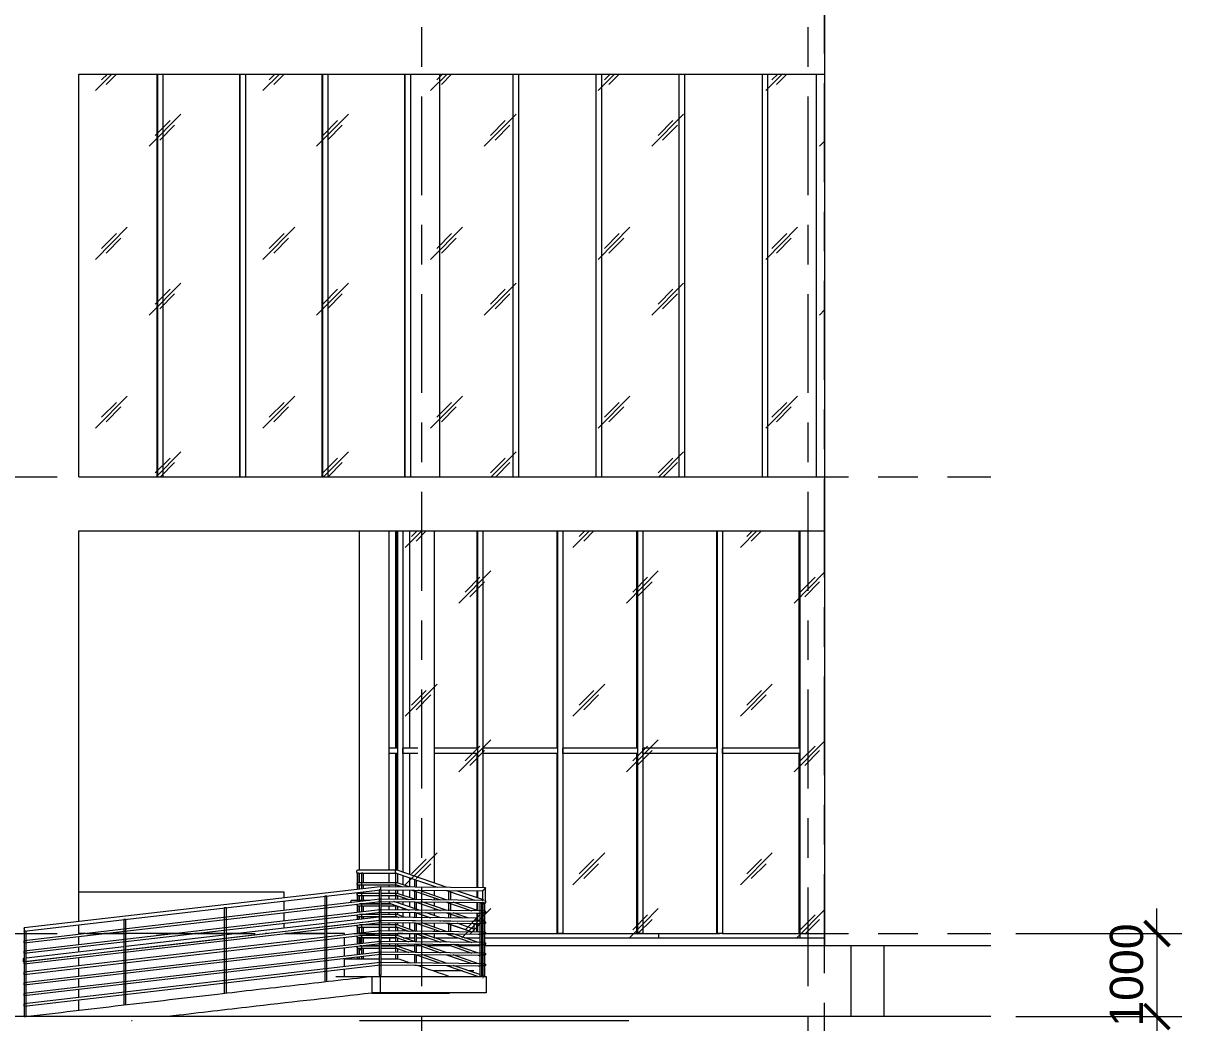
# Model space of a CAD drawing. Header units: millimetres. Extents: x -2100 to 124761, y -10432 to 93550.
# Drawn here: x 32951 to 46900, y -1075 to 10962 of the extents above; entities that cross this region are included whole.
import ezdxf

# ---------------------------------------------------------------- set-up
doc = ezdxf.new("R2010")
doc.units = ezdxf.units.MM
doc.linetypes.add('Centre', pattern=[31.75, 6.35, -4.7625, 15.875, -4.7625])
for name, color, linetype, lineweight in [('$0$DIM', 1, 'Continuous', 5), ('A-GLAZ-CWMG', 55, 'Continuous', 5), ('KINH', 152, 'Continuous', 5), ('NET CAT', 3, 'Continuous', 5), ('NET THAY 1', 41, 'Continuous', 5), ('NET THAY 2', 55, 'Continuous', 5), ('NET-THAY', 2, 'Continuous', 9), ('TRUC', 225, 'Continuous', 5)]:
    doc.layers.add(name, color=color, linetype=linetype, lineweight=lineweight)
doc.styles.add('$0$TA1', font='arial_0.ttf')
doc.dimstyles.new('$0$D_200_KTx2', dxfattribs={"dimtxt": 400, "dimasz": 300, "dimexe": 300, "dimexo": 300, "dimgap": 160, "dimtad": 1, "dimdec": 0, "dimzin": 9, "dimtxsty": '$0$TA1', "dimblk": '$0$_ARCHTICK', "dimcen": 1, "dimdle": 300, "dimclrd": 256, "dimclre": 256, "dimclrt": 7, "dimadec": 0, "dimazin": 0, "dimtfac": 1, "dimtdec": 0, "dimtix": 1, "dimtmove": 1, "dimatfit": 3, "dimldrblk": '$0$_ARCHTICK', "dimfxl": 0, "dimtolj": 1, "dimtzin": 0, "dimlwd": -1, "dimlwe": -1, "dimarcsym": 0})

# ---------------------------------------------------------------- blocks, each defined once
blk = doc.blocks.new('ALC1807-ASCENT PLAZA-KET CAU 180524_rvt-1-MẶT ĐỨNG TRỤC A-Q')
at = {"layer": 'NET-THAY'}
for p, q in [((42600, 14700), (42600, 10950)), ((42600, 10350), (42600, 5500)), ((37600, 4850), (37600, 2233)), ((37900, 4850), (37900, 608)), ((42300, 4850), (42300, 2233)), ((42600, 4850), (42600, -50)), ((37600, 2167), (37600, 712)), ((42300, 2167), (42300, -50)), ((37600, 673), (37600, 560)), ((37900, 569), (37900, 557)), ((37600, 522), (37600, 433)), ((37900, 520), (37900, 456)), ((37900, 430), (37900, 405)), ((37600, 383), (37600, 321)), ((37900, 380), (37900, 329)), ((37900, 303), (37900, 278)), ((37600, 256), (37600, 193)), ((37900, 253), (37900, 217)), ((37900, 153), (37900, 151)), ((37600, 129), (37600, 52)), ((37600, 2), (37600, -50)), ((37900, 126), (37900, 75)), ((37900, 48), (37900, 24)), ((37900, -1), (37900, -50)), ((40600, 0), (40600, -50))]:
    blk.add_line(p, q, dxfattribs=at)
blk = doc.blocks.new('System Panel - Glazed-1982597-MẶT ĐỨNG TRỤC A-Q')
at = {"layer": 'KINH'}
for p, q in [((42292, 0), (42292, 2167)), ((41371, 0), (42292, 0))]:
    blk.add_line(p, q, dxfattribs=at)
blk = doc.blocks.new('System Panel - Glazed-1982532-MẶT ĐỨNG TRỤC A-Q')
at = {"layer": 'KINH'}
blk.add_line((40409, 0), (41298, 0), dxfattribs=at)
blk = doc.blocks.new('System Panel - Glazed-V1-MẶT ĐỨNG TRỤC A-Q')
at = {"layer": 'KINH'}
blk.add_line((38515, 0), (39374, 0), dxfattribs=at)
blk = doc.blocks.new('System Panel - Glazed-V2-MẶT ĐỨNG TRỤC A-Q')
at = {"layer": 'KINH'}
blk.add_line((37523, 0), (37600, 0), dxfattribs=at)
blk = doc.blocks.new('System Panel - Glazed-1982696-MẶT ĐỨNG TRỤC A-Q')
at = {"layer": 'KINH'}
blk.add_line((42292, 2233), (42292, 4850), dxfattribs=at)
blk = doc.blocks.new('System Panel - Glazed-1982827-MẶT ĐỨNG TRỤC A-Q')
at = {"layer": 'KINH'}
blk.add_line((42500, 5500), (42500, 10350), dxfattribs=at)
blk = doc.blocks.new('System Panel - Glazed-1982838-MẶT ĐỨNG TRỤC A-Q')
at = {"layer": 'KINH'}
blk.add_line((37966, 5500), (37966, 10350), dxfattribs=at)
blk = doc.blocks.new('Ramp - Ramp-1287677-MẶT ĐỨNG TRỤC A-Q')
at = {"layer": 'NET THAY 2'}
for p, q in [((36820, -303), (37237, -303)), ((36820, -303), (37237, -303)), ((37262, -303), (37436, -303)), ((37262, -303), (37436, -303)), ((37461, -303), (37467, -303)), ((37461, -303), (37467, -303)), ((36716, -516), (37148, -516)), ((36716, -516), (37148, -516)), ((37148, -516), (37148, -717)), ((37148, -516), (37253, -516)), ((37148, -516), (37148, -716)), ((37253, -516), (38525, -516)), ((37253, -716), (37253, -516)), ((38525, -516), (38525, -716)), ((37253, -716), (37148, -716)), ((37148, -717), (38084, -717)), ((38525, -716), (37253, -716))]:
    blk.add_line(p, q, dxfattribs=at)
for points in [[(37467, -303), (37516, -320), (37565, -337), (37615, -354)], [(34261, -1050), (34259, -1050), (34257, -1051), (34254, -1051)]]:
    blk.add_open_spline(points, degree=3, dxfattribs=at)
for points, knots in [([(37691, -380), (37708, -386), (37839, -431), (37970, -477), (38084, -516)], [0.3623747, 0.3623747, 0.3623747, 0.3623747, 0.4444444, 1, 1, 1, 1]), ([(32973, -1000), (33359, -955), (34132, -864), (35215, -737), (36220, -621), (36839, -551), (37148, -516)], [-1, -1, -1, -1, -0.722222, -0.444444, -0.222222, 0, 0, 0, 0]), ([(37148, -717), (36684, -770), (35911, -858), (35091, -953), (34735, -995), (34688, -1000)], [-1, -1, -1, -1, -0.6666667, -0.4444444, -0.4109897, -0.4109897, -0.4109897, -0.4109897])]:
    blk.add_open_spline(points, degree=3, knots=knots, dxfattribs=at)
blk = doc.blocks.new('Railing - 1_-1273031-MẶT ĐỨNG TRỤC A-Q')
at = {"layer": 'NET THAY 2'}
for p, q in [((37023, 726), (37023, 538)), ((37024, 726), (37023, 726)), ((37040, 726), (37024, 726)), ((37049, 611), (37049, 726)), ((37049, 541), (37049, 586)), ((37023, 500), (37023, 397)), ((37049, 484), (37049, 503)), ((37049, 396), (37049, 459)), ((37023, 359), (37023, 258)), ((37049, 357), (37049, 359)), ((37049, 261), (37049, 332)), ((37023, 232), (37023, 172)), ((37049, 232), (37049, 236)), ((37049, 175), (37049, 205)), ((37023, 134), (37023, 131)), ((37023, 107), (37023, 4)), ((37049, 134), (37049, 137)), ((37049, 103), (37049, 109)), ((37049, 7), (37049, 78)), ((37023, -20), (37023, -123)), ((37049, -24), (37049, -18)), ((37049, -120), (37049, -49)), ((37023, -147), (37023, -250)), ((37023, -274), (37023, -303)), ((37049, -151), (37049, -145)), ((37049, -247), (37049, -176)), ((37049, -303), (37049, -272))]:
    blk.add_line(p, q, dxfattribs=at)
blk = doc.blocks.new('Railing - 1_-1955384-MẶT ĐỨNG TRỤC A-Q')
at = {"layer": 'NET THAY 2'}
for p, q in [((37661, 648), (37661, 559)), ((37686, 559), (37686, 641)), ((37661, 522), (37661, 408)), ((37686, 408), (37686, 502)), ((37661, 383), (37661, 302)), ((37686, 291), (37686, 375)), ((37661, 254), (37661, 192)), ((37686, 192), (37686, 248)), ((37661, 129), (37661, 27)), ((37661, 2), (37661, -100)), ((37686, 27), (37686, 121)), ((37661, -125), (37661, -227)), ((37686, -100), (37686, -6)), ((37686, -227), (37686, -133)), ((37661, -252), (37661, -355)), ((37686, -355), (37686, -260)), ((37661, -381), (37661, -381)), ((37661, -381), (37686, -381))]:
    blk.add_line(p, q, dxfattribs=at)
at = {"layer": 'NET THAY 2', "flags": 128}
for points in [[(37661, 648), (37661, 648), (37662, 649), (37666, 649)], [(37675, 646), (37669, 647), (37664, 647), (37661, 648)]]:
    blk.add_lwpolyline(points, dxfattribs=at)
blk = doc.blocks.new('Railing - 1_-1955378-MẶT ĐỨNG TRỤC A-Q')
at = {"layer": 'NET THAY 2'}
for p, q in [((38073, 506), (38073, 402)), ((38098, 402), (38098, 499)), ((38073, 379), (38073, 275)), ((38098, 275), (38098, 360)), ((38073, 252), (38073, 188)), ((38098, 188), (38098, 234)), ((38073, 117), (38073, 21)), ((38098, 21), (38098, 106)), ((38073, -2), (38073, -15)), ((38073, -15), (38074, -15)), ((38074, -15), (38083, -15))]:
    blk.add_line(p, q, dxfattribs=at)
at = {"layer": 'NET THAY 2', "flags": 128}
for points in [[(38074, 506), (38073, 506), (38075, 507), (38079, 507)], [(38087, 504), (38081, 504), (38077, 505), (38074, 506)]]:
    blk.add_lwpolyline(points, dxfattribs=at)
blk = doc.blocks.new('Railing - 1_-1955388-MẶT ĐỨNG TRỤC A-Q')
at = {"layer": 'NET THAY 2'}
for p, q in [((38447, 364), (38447, -515)), ((38461, 364), (38447, 364)), ((38472, 364), (38461, 364)), ((38473, -515), (38473, 364)), ((38447, -515), (38461, -515)), ((38461, -515), (38472, -515))]:
    blk.add_line(p, q, dxfattribs=at)
blk = doc.blocks.new('Railing - 1_-V11-MẶT ĐỨNG TRỤC A-Q')
at = {"layer": 'NET THAY 2'}
for p, q in [((36582, 448), (36582, -579)), ((36607, -577), (36607, 451)), ((36582, -579), (36589, -579))]:
    blk.add_line(p, q, dxfattribs=at)
at = {"layer": 'NET THAY 2', "flags": 128}
for points in [[(36596, 450), (36590, 449), (36586, 449), (36583, 448), (36582, 448)], [(36607, 451), (36607, 451), (36605, 451), (36601, 451), (36596, 450)]]:
    blk.add_lwpolyline(points, dxfattribs=at)
blk = doc.blocks.new('Railing - 1_-V12-MẶT ĐỨNG TRỤC A-Q')
at = {"layer": 'NET THAY 2'}
for p, q in [((35371, 308), (35371, -719)), ((35397, -716), (35397, 311))]:
    blk.add_line(p, q, dxfattribs=at)
at = {"layer": 'NET THAY 2', "flags": 128}
for points in [[(35385, 309), (35380, 309), (35375, 308), (35372, 308), (35371, 308)], [(35397, 311), (35397, 311), (35395, 310), (35391, 310), (35385, 309)]]:
    blk.add_lwpolyline(points, dxfattribs=at)
blk = doc.blocks.new('Railing - 1_-V13-MẶT ĐỨNG TRỤC A-Q')
at = {"layer": 'NET THAY 2'}
for p, q in [((34161, 167), (34161, -860)), ((34186, -857), (34186, 170))]:
    blk.add_line(p, q, dxfattribs=at)
at = {"layer": 'NET THAY 2', "flags": 128}
for points in [[(34175, 169), (34169, 168), (34164, 168), (34161, 167), (34161, 167)], [(34186, 170), (34186, 170), (34184, 170), (34180, 169), (34175, 169)]]:
    blk.add_lwpolyline(points, dxfattribs=at)
blk = doc.blocks.new('Railing - 1_-V14-MẶT ĐỨNG TRỤC A-Q')
at = {"layer": 'NET THAY 2'}
for p, q in [((37435, 726), (37435, 562)), ((37436, 726), (37436, 726)), ((37446, 726), (37436, 726)), ((37461, 607), (37461, 719)), ((37461, 562), (37461, 580)), ((37435, 524), (37435, 409)), ((37461, 480), (37461, 524)), ((37461, 409), (37461, 453)), ((37435, 385), (37435, 377)), ((37435, 338), (37435, 282)), ((37461, 369), (37461, 385)), ((37461, 282), (37461, 326)), ((37435, 258), (37435, 195)), ((37461, 226), (37461, 258)), ((37461, 195), (37461, 199)), ((37435, 131), (37435, 28)), ((37435, 4), (37435, -99)), ((37461, 99), (37461, 131)), ((37461, 28), (37461, 72)), ((37461, -28), (37461, 4)), ((37435, -123), (37435, -226)), ((37461, -99), (37461, -55)), ((37461, -155), (37461, -123)), ((37435, -250), (37435, -303)), ((37461, -226), (37461, -182)), ((37461, -303), (37461, -250)), ((37436, -303), (37436, -303)), ((37436, -303), (37461, -303))]:
    blk.add_line(p, q, dxfattribs=at)
blk = doc.blocks.new('Railing - 1_-1955386-MẶT ĐỨNG TRỤC A-Q')
at = {"layer": 'NET THAY 2'}
for p, q in [((38485, 364), (38485, -516)), ((38493, 364), (38485, 364)), ((38510, -516), (38510, 364)), ((38485, -516), (38499, -516)), ((38499, -516), (38510, -516))]:
    blk.add_line(p, q, dxfattribs=at)
blk = doc.blocks.new('Railing - 1_-V15-MẶT ĐỨNG TRỤC A-Q')
at = {"layer": 'NET THAY 2'}
for p, q in [((37237, 524), (37237, -503)), ((37262, -503), (37262, 527)), ((37237, -503), (37251, -503)), ((37251, -503), (37262, -503))]:
    blk.add_line(p, q, dxfattribs=at)
at = {"layer": 'NET THAY 2', "flags": 128}
for points in [[(37251, 526), (37245, 525), (37240, 525), (37237, 525), (37237, 524)], [(37260, 527), (37256, 527), (37251, 526)]]:
    blk.add_lwpolyline(points, dxfattribs=at)
blk = doc.blocks.new('Railing - 1_-V16-MẶT ĐỨNG TRỤC A-Q')
at = {"layer": 'NET THAY 2'}
for p, q in [((36971, 726), (36971, 532)), ((36972, 726), (36972, 726)), ((36988, 726), (36972, 726)), ((36997, 611), (36997, 726)), ((36997, 535), (36997, 586)), ((36971, 494), (36971, 397)), ((36997, 484), (36997, 497)), ((36997, 397), (36997, 459)), ((36971, 355), (36971, 252)), ((36997, 255), (36997, 332)), ((36971, 228), (36971, 166)), ((36997, 169), (36997, 205)), ((36971, 128), (36971, 125)), ((36971, 101), (36971, -2)), ((36997, 128), (36997, 131)), ((36997, 1), (36997, 78)), ((36971, -26), (36971, -129)), ((36997, -126), (36997, -49)), ((36971, -153), (36971, -256)), ((36997, -253), (36997, -176)), ((36997, -303), (36997, -278)), ((36971, -280), (36971, -303))]:
    blk.add_line(p, q, dxfattribs=at)
blk = doc.blocks.new('Railing - 1_-V17-MẶT ĐỨNG TRỤC A-Q')
at = {"layer": 'NET THAY 2'}
for p, q in [((32963, 28), (32963, -999)), ((32988, -998), (32988, 31)), ((32963, -999), (32977, -999))]:
    blk.add_line(p, q, dxfattribs=at)
at = {"layer": 'NET THAY 2', "flags": 128}
for points in [[(32977, 30), (32971, 29), (32967, 29), (32963, 28), (32963, 28)], [(32988, 31), (32988, 31), (32986, 31), (32982, 30), (32977, 30)]]:
    blk.add_lwpolyline(points, dxfattribs=at)
blk = doc.blocks.new('Railing - Railing-1287729-MẶT ĐỨNG TRỤC A-Q')
at = {"layer": 'NET THAY 1'}
for p, q in [((37448, 611), (36980, 611)), ((36980, 586), (37448, 586)), ((37444, 587), (37517, 561)), ((37597, 561), (37452, 611)), ((37237, 484), (36980, 484)), ((36980, 459), (37237, 459)), ((37448, 484), (37262, 484)), ((37262, 459), (37448, 459)), ((37444, 460), (37593, 408)), ((37660, 412), (37452, 484)), ((37631, 522), (37973, 404)), ((38054, 403), (37711, 521)), ((37249, 412), (32963, -86)), ((32963, -111), (37251, 386)), ((37249, 285), (32963, -213)), ((36980, 332), (37237, 332)), ((37237, 357), (36999, 357)), ((38492, 399), (37249, 412)), ((38511, 272), (37249, 285)), ((37251, 386), (38495, 373)), ((37377, 357), (37262, 357)), ((37262, 332), (37448, 332)), ((37444, 333), (37593, 281)), ((37673, 407), (37661, 411)), ((37669, 382), (37973, 277)), ((38054, 276), (37749, 381)), ((38049, 378), (38353, 273)), ((38433, 272), (38129, 377)), ((38511, 399), (38505, 399)), ((38505, 373), (38511, 373)), ((32963, -238), (37251, 259)), ((37249, 158), (32963, -340)), ((36980, 205), (37237, 205)), ((37237, 230), (36999, 230)), ((38511, 145), (37249, 158)), ((37251, 259), (38511, 246)), ((37448, 230), (37262, 230)), ((37262, 205), (37448, 205)), ((37444, 206), (37475, 195)), ((37555, 194), (37452, 230)), ((37588, 156), (37593, 154)), ((37669, 255), (37854, 191)), ((37673, 153), (37669, 155)), ((37968, 152), (37973, 150)), ((38049, 251), (38234, 187)), ((38315, 186), (38129, 250)), ((38348, 148), (38353, 146)), ((38433, 145), (38413, 152)), ((38429, 247), (38448, 240)), ((38473, 232), (38489, 226)), ((38497, 250), (38488, 253)), ((32963, -365), (37251, 132)), ((37249, 31), (32963, -467)), ((32963, -492), (37251, 5)), ((36980, 78), (37237, 78)), ((37237, 103), (36999, 103)), ((38511, 18), (37249, 31)), ((37251, 132), (38511, 119)), ((37251, 5), (38511, -8)), ((37448, 103), (37261, 103)), ((37261, 78), (37448, 78)), ((37444, 79), (37593, 27)), ((37673, 26), (37452, 103)), ((37669, 128), (37973, 23)), ((37669, 1), (37973, -104)), ((38054, 22), (37749, 127)), ((38054, -105), (37749, 0)), ((38049, 124), (38353, 19)), ((38433, 18), (38413, 25)), ((38429, 120), (38447, 114)), ((38474, 104), (38489, 99)), ((38497, 123), (38488, 126)), ((37249, -96), (32963, -594)), ((32963, -619), (37251, -122)), ((36980, -49), (37237, -49)), ((37237, -24), (36999, -24)), ((38511, -109), (37249, -96)), ((37251, -122), (38511, -135)), ((37448, -24), (37262, -24)), ((37262, -49), (37448, -49)), ((37444, -48), (37593, -100)), ((37673, -101), (37452, -24)), ((37669, -126), (37973, -231)), ((38054, -232), (37749, -127)), ((38049, -3), (38353, -108)), ((38049, -130), (38353, -235)), ((38433, -109), (38129, -4)), ((38433, -236), (38129, -131)), ((38429, -7), (38447, -13)), ((38429, -134), (38447, -140)), ((38474, -23), (38489, -28)), ((38497, -4), (38488, -1)), ((38497, -131), (38488, -128)), ((37249, -223), (32963, -721)), ((32963, -746), (37251, -249)), ((36980, -176), (37237, -176)), ((37237, -151), (36999, -151)), ((38511, -236), (37249, -223)), ((37251, -249), (38511, -262)), ((37448, -151), (37262, -151)), ((37262, -176), (37448, -176)), ((37444, -175), (37593, -227)), ((37673, -228), (37452, -151)), ((37669, -253), (37973, -358)), ((38054, -359), (37749, -254)), ((38049, -257), (38353, -362)), ((38433, -363), (38129, -258)), ((38429, -261), (38447, -267)), ((38471, -149), (38489, -155)), ((38471, -276), (38489, -282)), ((38497, -258), (38488, -255)), ((37249, -350), (32963, -848)), ((32963, -873), (37251, -376)), ((38511, -363), (37249, -350)), ((37251, -376), (38511, -389)), ((38049, -384), (38432, -516)), ((38447, -495), (38129, -385)), ((38429, -388), (38447, -394)), ((38471, -403), (38489, -409)), ((38497, -385), (38488, -382)), ((38488, -508), (38472, -503)), ((38483, -534), (38489, -536)), ((38497, -512), (38488, -508))]:
    blk.add_line(p, q, dxfattribs=at)
at = {"layer": 'NET THAY 1', "flags": 128}
for points in [[(38515, 392), (38515, 389), (38515, 386)], [(38515, 386), (38515, 383), (38515, 379)], [(38482, 245), (38481, 242), (38480, 238)], [(38480, 238), (38481, 235), (38482, 232), (38484, 229)], [(38511, 272), (38512, 271), (38513, 270), (38514, 268), (38515, 265), (38515, 262), (38515, 259)], [(38515, 259), (38515, 256), (38515, 252), (38514, 250), (38513, 248), (38512, 247), (38511, 246), (38511, 246)], [(38511, 145), (38512, 144), (38513, 143), (38514, 141), (38515, 138), (38515, 135), (38515, 132)], [(38482, 118), (38481, 115), (38480, 111)], [(38480, 111), (38481, 108), (38482, 105), (38484, 102)], [(38515, 132), (38515, 129), (38515, 125), (38514, 123), (38513, 121), (38512, 120), (38511, 119), (38511, 119)], [(38511, 18), (38512, 17), (38513, 16), (38514, 14), (38515, 11), (38515, 8), (38515, 5)], [(38515, 5), (38515, 2), (38515, -2), (38514, -4), (38513, -6), (38512, -7), (38511, -8), (38511, -8)], [(32963, -86), (32962, -86), (32962, -88), (32962, -90), (32962, -92), (32961, -95), (32961, -99)], [(32961, -99), (32961, -102), (32962, -105), (32962, -108), (32962, -110), (32962, -111), (32963, -111), (32963, -111), (32964, -110), (32964, -108), (32964, -105), (32964, -102), (32964, -99)], [(32964, -99), (32964, -95), (32964, -92), (32964, -90), (32964, -88), (32963, -86), (32963, -86)], [(38482, -9), (38481, -12), (38480, -16)], [(38480, -16), (38481, -19), (38482, -22), (38484, -25)], [(38483, -135), (38482, -136), (38481, -139), (38480, -143)], [(38511, -109), (38512, -110), (38513, -111), (38514, -113), (38515, -116), (38515, -119), (38515, -122)], [(38515, -122), (38515, -125), (38515, -129), (38514, -131), (38513, -133), (38512, -134), (38511, -135), (38511, -135)], [(32963, -213), (32962, -213), (32962, -215), (32962, -217), (32962, -219), (32961, -222), (32961, -226)], [(32961, -226), (32961, -229), (32962, -232), (32962, -235), (32962, -237), (32962, -238), (32963, -238), (32963, -238), (32964, -237), (32964, -235), (32964, -232), (32964, -229), (32964, -226)], [(32964, -226), (32964, -222), (32964, -219), (32964, -217), (32964, -215), (32963, -213), (32963, -213)], [(38480, -143), (38481, -146), (38482, -149), (38484, -152)], [(38482, -263), (38481, -266), (38480, -270)], [(38480, -270), (38481, -273), (38482, -276), (38484, -279)], [(38511, -236), (38512, -237), (38513, -238), (38514, -240), (38515, -243), (38515, -246), (38515, -249)], [(38515, -249), (38515, -252), (38515, -256), (38514, -258), (38513, -260), (38512, -261), (38511, -262), (38511, -262)], [(32963, -340), (32962, -340), (32962, -342), (32962, -344), (32962, -346), (32961, -349), (32961, -353)], [(32961, -353), (32961, -356), (32962, -359), (32962, -362), (32962, -364), (32962, -365), (32963, -365), (32963, -365), (32964, -364), (32964, -362), (32964, -359), (32964, -356), (32964, -353)], [(32964, -353), (32964, -349), (32964, -346), (32964, -344), (32964, -342), (32963, -340), (32963, -340)], [(38482, -390), (38481, -393), (38480, -397)], [(38480, -397), (38481, -400), (38482, -403), (38484, -406)], [(38511, -363), (38512, -364), (38513, -365), (38514, -367), (38515, -370), (38515, -373), (38515, -376)], [(38515, -376), (38515, -379), (38515, -383), (38514, -385), (38513, -387), (38512, -388), (38511, -389), (38511, -389)], [(32963, -467), (32962, -467), (32962, -469), (32962, -471), (32962, -473), (32961, -476), (32961, -480)], [(32961, -480), (32961, -483), (32962, -486), (32962, -489), (32962, -491), (32962, -492), (32963, -492), (32963, -492), (32964, -491), (32964, -489), (32964, -486), (32964, -483), (32964, -480)], [(32964, -480), (32964, -476), (32964, -473), (32964, -471), (32964, -469), (32963, -467), (32963, -467)], [(32963, -594), (32962, -594), (32962, -596), (32962, -598), (32962, -600), (32961, -603), (32961, -607)], [(32961, -607), (32961, -610), (32962, -613), (32962, -616), (32962, -618), (32962, -619), (32963, -619), (32963, -619), (32964, -618), (32964, -616), (32964, -613), (32964, -610), (32964, -607)], [(32964, -607), (32964, -603), (32964, -600), (32964, -598), (32964, -596), (32963, -594), (32963, -594)], [(32963, -721), (32962, -721), (32962, -723), (32962, -725), (32962, -727), (32961, -730), (32961, -734)], [(32961, -734), (32961, -737), (32962, -740), (32962, -743), (32962, -745), (32962, -746), (32963, -746), (32963, -746), (32964, -745), (32964, -743), (32964, -740), (32964, -737), (32964, -734)], [(32964, -734), (32964, -730), (32964, -727), (32964, -725), (32964, -723), (32963, -721), (32963, -721)], [(32963, -848), (32962, -848), (32962, -850), (32962, -852), (32962, -854), (32961, -857), (32961, -861)], [(32961, -861), (32961, -864), (32962, -867), (32962, -870), (32962, -872), (32962, -873), (32963, -873), (32963, -873), (32964, -872), (32964, -870), (32964, -867), (32964, -864), (32964, -861)], [(32964, -861), (32964, -857), (32964, -854), (32964, -852), (32964, -850), (32963, -848), (32963, -848)]]:
    blk.add_lwpolyline(points, dxfattribs=at)
at = {"layer": 'NET THAY 1'}
for centre, start_param, end_param in [((36980, 599), 0.785398, 1.570796), ((36980, 599), 1.570796, 2.356194), ((36980, 472), 0.785398, 1.570796), ((36980, 472), 1.570796, 2.356194), ((36980, 345), 0.785398, 1.570796), ((36980, 345), 1.570796, 2.356194), ((36980, 218), 0.785398, 1.570796), ((36980, 218), 1.570796, 2.356194), ((36980, 91), 0.785398, 1.570796), ((36980, 91), 1.570796, 2.356194), ((36980, -36), 0.785398, 1.570796), ((36980, -36), 1.570796, 2.356194), ((36980, -163), 0.785398, 1.570796), ((36980, -163), 1.570796, 2.356194)]:
    blk.add_ellipse(centre, major_axis=(0, 12.7), ratio=0.941102, start_param=start_param, end_param=end_param, dxfattribs=at)
for points in [[(37436, 599), (37436, 598), (37436, 598), (37436, 598)], [(37436, 472), (37436, 471), (37436, 470), (37436, 469)], [(37251, 399), (37251, 398), (37252, 397), (37252, 396)], [(37251, 272), (37251, 271), (37252, 270), (37252, 269)], [(37251, 145), (37251, 144), (37252, 143), (37252, 142)], [(37436, 218), (37436, 217), (37436, 216), (37436, 215)], [(37251, 18), (37251, 17), (37252, 16), (37252, 15)], [(37436, 91), (37436, 90), (37436, 89), (37436, 88)], [(37251, -109), (37251, -110), (37252, -111), (37252, -112)], [(37436, -36), (37436, -37), (37436, -38), (37436, -39)], [(37251, -236), (37251, -237), (37252, -238), (37252, -239)], [(37436, -163), (37436, -164), (37436, -165), (37436, -166)], [(37251, -363), (37251, -364), (37252, -365), (37252, -366)]]:
    blk.add_open_spline(points, degree=3, dxfattribs=at)
for name in ['Railing - 1_-V16-MẶT ĐỨNG TRỤC A-Q', 'Railing - 1_-1273031-MẶT ĐỨNG TRỤC A-Q', 'Railing - 1_-V14-MẶT ĐỨNG TRỤC A-Q', 'Railing - 1_-1955384-MẶT ĐỨNG TRỤC A-Q', 'Railing - 1_-V11-MẶT ĐỨNG TRỤC A-Q', 'Railing - 1_-V15-MẶT ĐỨNG TRỤC A-Q', 'Railing - 1_-1955378-MẶT ĐỨNG TRỤC A-Q', 'Railing - 1_-V12-MẶT ĐỨNG TRỤC A-Q', 'Railing - 1_-1955388-MẶT ĐỨNG TRỤC A-Q', 'Railing - 1_-1955386-MẶT ĐỨNG TRỤC A-Q', 'Railing - 1_-V13-MẶT ĐỨNG TRỤC A-Q', 'Railing - 1_-V17-MẶT ĐỨNG TRỤC A-Q']:
    blk.add_blockref(name, (0, 0))
blk = doc.blocks.new('Top Rail Type - Top Rail_Internal_-1287732-MẶT ĐỨNG TRỤC A-Q')
at = {"layer": 'NET THAY 1'}
for p, q in [((37448, 764), (36980, 764)), ((36980, 726), (37447, 726)), ((37442, 727), (37933, 557)), ((38054, 556), (37454, 763)), ((37249, 564), (32963, 67)), ((38517, 551), (37249, 564)), ((32963, 28), (37251, 526)), ((37251, 526), (38479, 513)), ((38047, 518), (38390, 400)), ((38479, 409), (38168, 516)), ((38479, 513), (38479, 390)), ((38505, 537), (38500, 532)), ((38509, 541), (38505, 537)), ((38513, 545), (38509, 541)), ((38517, 375), (38517, 551)), ((38465, 374), (38498, 362)), ((38486, 372), (38484, 374)), ((38490, 367), (38486, 371)), ((38497, 403), (38488, 406)), ((38495, 364), (38492, 365)), ((38494, 364), (38499, 362)), ((38500, 362), (38497, 363)), ((38515, 368), (38517, 372)), ((38517, 374), (38517, 377))]:
    blk.add_line(p, q, dxfattribs=at)
at = {"layer": 'NET THAY 1', "flags": 128}
for points in [[(38500, 532), (38495, 527), (38490, 523), (38486, 519), (38483, 516), (38480, 514), (38479, 513)], [(38479, 513), (38480, 514), (38483, 516), (38486, 519), (38490, 523), (38495, 527), (38500, 532)], [(38500, 532), (38505, 537), (38509, 541), (38513, 545), (38515, 548), (38517, 550), (38517, 551)], [(38517, 551), (38517, 550), (38515, 548), (38513, 545)], [(38517, 378), (38517, 373), (38515, 368), (38513, 364), (38509, 362), (38505, 361), (38500, 362)], [(38509, 362), (38512, 364), (38515, 367)], [(32963, 67), (32962, 66), (32962, 64), (32961, 61), (32961, 57), (32961, 52), (32961, 47)], [(32961, 47), (32961, 42), (32961, 38), (32961, 34), (32962, 31), (32962, 29), (32963, 28), (32963, 29), (32964, 31), (32964, 34), (32965, 38), (32965, 42), (32965, 47)], [(32965, 47), (32965, 52), (32965, 57), (32964, 61), (32964, 64), (32963, 66), (32963, 67)]]:
    blk.add_lwpolyline(points, dxfattribs=at)
at = {"layer": 'NET THAY 1'}
for start_param, end_param in [(0, 1.570796), (1.570796, 3.141593)]:
    blk.add_ellipse((36980, 745), major_axis=(0, 19), ratio=0.941102, start_param=start_param, end_param=end_param, dxfattribs=at)
for points, knots in [([(37454, 763), (37452, 763), (37447, 764), (37439, 762), (37432, 755), (37430, 748), (37430, 745)], [0.4007506, 0.4007506, 0.4007506, 0.4007506, 0.5, 0.6666667, 0.8333333, 1, 1, 1, 1]), ([(37249, 564), (37250, 564), (37251, 562), (37252, 556), (37252, 550), (37252, 547), (37253, 545)], [-0.4995994, -0.4995994, -0.4995994, -0.4995994, -0.3333333, -0.1666667, -0.0833333, 0, 0, 0, 0]), ([(37253, 545), (37253, 542), (37253, 535), (37252, 529), (37252, 527), (37252, 527)], [-1, -1, -1, -1, -0.8333333, -0.6666667, -0.5833333, -0.5833333, -0.5833333, -0.5833333])]:
    blk.add_open_spline(points, degree=3, knots=knots, dxfattribs=at)
blk.add_open_spline([(37430, 745), (37430, 743), (37430, 740), (37432, 735), (37435, 731), (37438, 728), (37441, 727), (37443, 726)], degree=3, dxfattribs=at)
blk = doc.blocks.new('Handrail Type - Handrail_Internal_-1287743-MẶT ĐỨNG TRỤC A-Q')
at = {"layer": 'NET THAY 1'}
for p, q in [((37120, 397), (36908, 397)), ((37012, 359), (37237, 359)), ((37262, 359), (37376, 359)), ((37370, 360), (37598, 281)), ((37719, 280), (37415, 385)), ((37237, 197), (36607, 124)), ((36607, 86), (37237, 159)), ((38413, 185), (37262, 197)), ((37262, 159), (38375, 147)), ((37674, 255), (37860, 191)), ((37980, 190), (37795, 254)), ((37974, 152), (37978, 150)), ((38099, 149), (38094, 150)), ((38401, 171), (38396, 166)), ((38405, 176), (38401, 171)), ((38409, 180), (38405, 176)), ((38413, 145), (38413, 185)), ((36582, 121), (35396, -17)), ((35396, -55), (36582, 83)), ((38054, 124), (38358, 19)), ((38375, 54), (38174, 123)), ((38375, 121), (38375, 34)), ((38376, 27), (38375, 32)), ((38375, 29), (38376, 27)), ((38378, 21), (38376, 26)), ((38377, 24), (38378, 21)), ((38393, 47), (38384, 51)), ((38413, 20), (38413, 121)), ((38413, 22), (38413, 20)), ((38413, 18), (38413, 21)), ((35372, -19), (34186, -157)), ((34186, -196), (35372, -58)), ((34161, -160), (32988, -296)), ((32988, -335), (34161, -198)), ((32963, -299), (32954, -300)), ((32954, -339), (32963, -338))]:
    blk.add_line(p, q, dxfattribs=at)
at = {"layer": 'NET THAY 1', "flags": 128}
for points in [[(38396, 166), (38391, 161), (38386, 157), (38382, 153), (38378, 150), (38376, 148), (38375, 147)], [(38375, 147), (38376, 148), (38378, 150), (38382, 153), (38386, 157), (38391, 161), (38396, 166)], [(38396, 166), (38401, 171), (38405, 176), (38409, 180), (38411, 183), (38413, 184), (38413, 185)], [(38413, 185), (38413, 184), (38411, 183), (38409, 180)], [(32954, -300), (32953, -301), (32953, -303), (32952, -306), (32952, -310), (32952, -314), (32952, -319)], [(32952, -319), (32952, -324), (32952, -329), (32952, -333), (32953, -336), (32953, -338), (32954, -339), (32954, -338), (32955, -336), (32955, -333), (32956, -329), (32956, -324), (32956, -319)], [(32956, -319), (32956, -314), (32956, -310), (32955, -306), (32955, -303), (32954, -301), (32954, -300)]]:
    blk.add_lwpolyline(points, dxfattribs=at)
at = {"layer": 'NET THAY 1'}
for major_axis, start_param, end_param in [((0, 19.1), 0, 1.570796), ((0, 19), 1.570796, 2.005773)]:
    blk.add_ellipse((36908, 378), major_axis=major_axis, ratio=0.941102, start_param=start_param, end_param=end_param, dxfattribs=at)
for points in [[(37360, 386), (37359, 383), (37358, 381), (37358, 378)], [(37358, 378), (37358, 376), (37358, 373), (37360, 368), (37363, 364), (37367, 361), (37369, 360), (37371, 359)]]:
    blk.add_open_spline(points, degree=3, dxfattribs=at)
blk = doc.blocks.new('Rectangular Mullion - Rectangular Mullion-1982595-MẶT ĐỨNG TRỤC A-Q')
at = {"layer": 'A-GLAZ-CWMG'}
for p, q in [((41371, 2167), (41371, 2233)), ((42301, 2233), (41371, 2233)), ((42301, 2233), (42301, 2167)), ((42301, 2167), (41371, 2167))]:
    blk.add_line(p, q, dxfattribs=at)
blk = doc.blocks.new('Rectangular Mullion - Rectangular Mullion-1982534-MẶT ĐỨNG TRỤC A-Q')
at = {"layer": 'A-GLAZ-CWMG'}
for p, q in [((40409, 2167), (40409, 2233)), ((41307, 2233), (40409, 2233)), ((41307, 2233), (41307, 2167)), ((41307, 2167), (40409, 2167))]:
    blk.add_line(p, q, dxfattribs=at)
blk = doc.blocks.new('Rectangular Mullion - Rectangular Mullion-V18-MẶT ĐỨNG TRỤC A-Q')
at = {"layer": 'A-GLAZ-CWMG'}
for p, q in [((37523, 2167), (37523, 2233)), ((37704, 2233), (37523, 2233)), ((38421, 2233), (37900, 2233)), ((38421, 2233), (38421, 2167)), ((37704, 2167), (37523, 2167)), ((38421, 2167), (37900, 2167))]:
    blk.add_line(p, q, dxfattribs=at)
blk = doc.blocks.new('Rectangular Mullion - Rectangular Mullion-V19-MẶT ĐỨNG TRỤC A-Q')
at = {"layer": 'A-GLAZ-CWMG'}
for p, q in [((37459, 2233), (37352, 2233)), ((37459, 2233), (37459, 2167)), ((37459, 2167), (37352, 2167))]:
    blk.add_line(p, q, dxfattribs=at)
blk = doc.blocks.new('Rectangular Mullion - Rectangular Mullion-1978183-MẶT ĐỨNG TRỤC A-Q')
at = {"layer": 'A-GLAZ-CWMG'}
for p, q in [((41298, 2167), (41298, 0)), ((41307, 2200), (41307, 0)), ((41371, 2200), (41371, 0)), ((41307, 0), (41298, 0)), ((41371, 0), (41307, 0))]:
    blk.add_line(p, q, dxfattribs=at)
blk = doc.blocks.new('Rectangular Mullion - Rectangular Mullion-V20-MẶT ĐỨNG TRỤC A-Q')
at = {"layer": 'A-GLAZ-CWMG'}
for p, q in [((38412, 2167), (38412, 552)), ((38421, 2200), (38421, 552)), ((38485, 2200), (38485, 551)), ((38412, 514), (38412, 432)), ((38421, 514), (38421, 429)), ((38412, 375), (38412, 280)), ((38421, 375), (38421, 276)), ((38485, 367), (38485, 364)), ((38412, 248), (38412, 185)), ((38421, 248), (38421, 149)), ((38421, 121), (38421, 22))]:
    blk.add_line(p, q, dxfattribs=at)
blk = doc.blocks.new('Rectangular Mullion - Rectangular Mullion-V21-MẶT ĐỨNG TRỤC A-Q')
at = {"layer": 'A-GLAZ-CWMG'}
for p, q in [((37432, 2167), (37432, 764)), ((37446, 2167), (37446, 763)), ((37450, 2167), (37450, 763)), ((37459, 2200), (37459, 761)), ((37523, 2200), (37523, 739)), ((37432, 726), (37432, 611)), ((37523, 699), (37523, 586)), ((37432, 586), (37432, 562)), ((37432, 524), (37432, 484)), ((37432, 459), (37432, 410)), ((37523, 523), (37523, 459)), ((37523, 433), (37523, 409)), ((37432, 385), (37432, 379)), ((37432, 332), (37432, 283)), ((37523, 384), (37523, 347)), ((37523, 306), (37523, 282)), ((37432, 258), (37432, 232)), ((37432, 205), (37432, 195)), ((37523, 257), (37523, 205)), ((37432, 131), (37432, 103)), ((37432, 78), (37432, 29)), ((37432, 4), (37432, 0)), ((37436, 0), (37432, 0)), ((37523, 0), (37461, 0)), ((37523, 130), (37523, 78)), ((37523, 52), (37523, 28)), ((37523, 3), (37523, 0))]:
    blk.add_line(p, q, dxfattribs=at)
blk = doc.blocks.new('Rectangular Mullion - Rectangular Mullion-1978240-MẶT ĐỨNG TRỤC A-Q')
at = {"layer": 'A-GLAZ-CWMG'}
for p, q in [((41298, 4850), (41298, 2233)), ((41307, 4850), (41307, 2200)), ((41371, 4850), (41371, 2200))]:
    blk.add_line(p, q, dxfattribs=at)
blk = doc.blocks.new('Rectangular Mullion - Rectangular Mullion-V22-MẶT ĐỨNG TRỤC A-Q')
at = {"layer": 'A-GLAZ-CWMG'}
for p, q in [((38412, 4850), (38412, 2233)), ((38421, 4850), (38421, 2200)), ((38485, 4850), (38485, 2200))]:
    blk.add_line(p, q, dxfattribs=at)
blk = doc.blocks.new('Rectangular Mullion - Rectangular Mullion-V23-MẶT ĐỨNG TRỤC A-Q')
at = {"layer": 'A-GLAZ-CWMG'}
for p, q in [((37432, 4850), (37432, 2233)), ((37446, 4850), (37446, 2233)), ((37450, 4850), (37450, 2233)), ((37459, 4850), (37459, 2200)), ((37523, 4850), (37523, 2200))]:
    blk.add_line(p, q, dxfattribs=at)
blk = doc.blocks.new('Rectangular Mullion - Rectangular Mullion-1978429-MẶT ĐỨNG TRỤC A-Q')
at = {"layer": 'A-GLAZ-CWMG'}
for p, q in [((38846, 10350), (38846, 5500)), ((38913, 10350), (38913, 5500))]:
    blk.add_line(p, q, dxfattribs=at)
blk = doc.blocks.new('Rectangular Mullion - Rectangular Mullion-V59-MẶT ĐỨNG TRỤC A-Q')
at = {"layer": 'A-GLAZ-CWMG'}
for p, q in [((23143, 10350), (23143, 5500)), ((23149, 10350), (23149, 5500)), ((23215, 10350), (23215, 5500))]:
    blk.add_line(p, q, dxfattribs=at)
blk = doc.blocks.new('$0$_ARCHTICK')
at = {"color": 0, "linetype": 'ByBlock', "const_width": 0.15}
blk.add_lwpolyline([(-0.5, -0.5), (0.5, 0.5)], dxfattribs=at)
blk = doc.blocks.new('*D449')
at = {"layer": '$0$DIM', "transparency": 16777216}
for p, q in [((46600, 0), (46600, 300)), ((44900, 0), (46900, 0)), ((46600, 0), (46600, -1000)), ((44900, -1000), (46900, -1000)), ((46600, -1000), (46600, -1300))]:
    blk.add_line(p, q, dxfattribs=at)
at = {"layer": 'Defpoints', "color": 0, "transparency": 16777216}
for p in [(44600, 0), (44600, -1000), (46600, -1000)]:
    blk.add_point(p, dxfattribs=at)
at = {"layer": '$0$DIM', "transparency": 16777216, "xscale": 300, "yscale": 300, "zscale": 300}
for p, rotation in [((46600, 0), 270), ((46600, -1000), 90)]:
    blk.add_blockref('$0$_ARCHTICK', p, dxfattribs=dict(at, rotation=rotation))
at = {"layer": '$0$DIM', "color": 7, "transparency": 16777216, "insert": (46236, -500), "char_height": 400, "attachment_point": 5, "rotation": 90, "style": '$0$TA1'}
blk.add_mtext('\\A1;1000', dxfattribs=at)

msp = doc.modelspace()

# ---------------------------------------------------------------- hatches: boundary and pattern name
at = {"layer": 'KINH'}
h = msp.add_hatch(dxfattribs=at)
h.set_pattern_fill('FP_11', color=256, angle=180, style=0, pattern_type=2)
h.set_pattern_definition([(225.204, (48841, 19948.4), (-0.002, -2032), [252.7, -2610.8]), (225.204, (48895.8, 19893.3), (-0.002, -2032), [252.7, -2610.8]), (225.204, (48971.1, 20024.3), (-0.002, -2032), [544.27, -2319.24]), (225.204, (50212.9, 18587), (-0.002, -2032), [252.7, -2610.8]), (225.204, (50267.7, 18531.8), (-0.002, -2032), [252.7, -2610.8]), (225.204, (50343, 18662.9), (-0.002, -2032), [544.27, -2319.24])])
h.paths.add_polyline_path([(33620.9, 10350), (33620.9, 5500), (42599.9, 5500), (42599.9, 10350)])
h = msp.add_hatch(dxfattribs=at)
h.set_pattern_fill('FP_11', color=256, angle=180, style=0, pattern_type=2)
h.set_pattern_definition([(225.204, (52571.6, 14448.4), (-0.002, -2032), [252.7, -2610.8]), (225.204, (52626.4, 14393.3), (-0.002, -2032), [252.7, -2610.8]), (225.204, (52701.7, 14524.3), (-0.002, -2032), [544.27, -2319.24]), (225.204, (53943.6, 13087), (-0.002, -2032), [252.7, -2610.8]), (225.204, (53998.4, 13031.8), (-0.002, -2032), [252.7, -2610.8]), (225.204, (54073.7, 13162.9), (-0.002, -2032), [544.27, -2319.24])])
h.paths.add_polyline_path([(37351.5, 4850), (37351.5, -50), (42599.9, -50), (42599.9, 4850)])

# ---------------------------------------------------------------- linework, layer by layer
at = {"layer": 'NET CAT'}
msp.add_lwpolyline([(44599.9, -1000), (-2000.1, -1000)], dxfattribs=at)
at = {"layer": 'NET THAY 2'}
for p, q in [((38240.2, -450), (37893.1, -450)), ((38376.3, -450), (38318, -450)), ((40241, -1050.2), (36998.6, -1050.2))]:
    msp.add_line(p, q, dxfattribs=at)
at = {"layer": 'NET-THAY'}
for p, q in [((42599.9, 28450), (42599.9, -150)), ((33620.9, 5500), (33620.9, 10350)), ((33620.9, 10350), (38033, 10350)), ((38033, 10350), (42599.9, 10350)), ((33620.9, 5500), (42599.9, 5500)), ((33620.9, 4850), (42599.9, 4850)), ((33620.9, 142.8), (33620.9, 4850)), ((36998.6, 763.7), (36998.6, 4850)), ((37351.5, 4850), (37351.5, 763.7)), ((36998.6, 610.8), (36998.6, 725.6)), ((37351.5, 725.8), (37351.5, 610.9)), ((36998.6, 535.2), (36998.6, 586.4)), ((37351.5, 586.6), (37351.5, 563.1)), ((36091.6, 500), (33620.9, 500)), ((36091.6, 429.9), (36091.6, 500)), ((36998.6, 483.8), (36998.6, 496.9)), ((36998.6, 396.8), (36998.6, 459.4)), ((37351.5, 525.1), (37351.5, 483.9)), ((37351.5, 459.6), (37351.5, 410.4)), ((36091.6, 277), (36091.6, 392.1)), ((36998.6, 255.3), (36998.6, 332.4)), ((37351.5, 332.6), (37351.5, 283.4)), ((36091.6, 150), (36091.6, 252.6)), ((36998.6, 169.4), (36998.6, 205.4)), ((37351.5, 258.8), (37351.5, 231.6)), ((37351.5, 205.6), (37351.5, 196.2)), ((33620.9, -10.1), (33620.9, 104.6)), ((33702.2, 0), (33620.9, 0)), ((34160.8, 0), (33922.4, 0)), ((34795.9, 0), (34185.9, 0)), ((35371.3, 0), (35016.1, 0)), ((35539.5, 0), (35396.3, 0)), ((35889.6, 0), (35869.8, 0)), ((36091.6, 64.1), (36091.6, 125.6)), ((36091.6, 23), (36091.6, 26.3)), ((36582.2, 0), (36109.8, 0)), ((36819.9, 0), (36606.7, 0)), ((36819.9, -19.5), (36819.9, 0)), ((36998.6, 128.3), (36998.6, 131.1)), ((36998.6, 1.3), (36998.6, 78.4)), ((37351.5, 131.8), (37351.5, 102.9)), ((37351.5, 78.6), (37351.5, 29.4)), ((37351.5, 4.8), (37351.5, -24.1)), ((33620.9, -137.1), (33620.9, -34.6)), ((36819.9, -146.5), (36819.9, -44)), ((36998.6, -50), (37023.9, -50)), ((37008.5, -50), (37008.5, -124.6)), ((37048.3, -50), (37236.9, -50)), ((37261.9, -50), (37436.1, -50)), ((37361.6, -50), (37361.6, -97.7)), ((37361.6, -122.3), (37361.6, -150)), ((37526.1, -50), (37661.3, -50)), ((37685.8, -50), (37817.1, -50)), ((37894.6, -50), (38185.1, -50)), ((38262.9, -50), (38447.2, -50)), ((38472.4, -50), (38485.2, -50)), ((38510.4, -50), (42599.9, -50)), ((42599.9, -50), (42599.9, -150)), ((33620.9, -222.9), (33620.9, -161.6)), ((33620.9, -264.1), (33620.9, -261.1)), ((36819.9, -273.5), (36819.9, -171)), ((37008.5, -200), (36998.6, -200)), ((36998.6, -252.7), (36998.6, -200)), ((36998.6, -303.1), (36998.6, -277.3)), ((37023.9, -150), (37008.5, -150)), ((37008.5, -175.6), (37008.5, -200)), ((37236.9, -150), (37047.9, -150)), ((37436.1, -150), (37261.9, -150)), ((37661.3, -150), (37460.2, -150)), ((37738.7, -150), (37685.4, -150)), ((38106.8, -150), (37816.3, -150)), ((38447.2, -150), (38184.6, -150)), ((38475.1, -150), (38472, -150)), ((44599.9, -150), (38510, -150)), ((42918.5, -1000), (42918.5, -150)), ((43317.2, -1000), (43317.2, -150)), ((33620.9, -391.1), (33620.9, -288.6)), ((33620.9, -518.1), (33620.9, -415.6)), ((36819.9, -400.5), (36819.9, -298)), ((33620.9, -645.1), (33620.9, -542.6)), ((36819.9, -516), (36819.9, -425)), ((33620.9, -772.1), (33620.9, -669.6)), ((33620.9, -923.7), (33620.9, -796.6))]:
    msp.add_line(p, q, dxfattribs=at)
for points in [[(42599.9, 10950), (42599.9, 10350)], [(42599.9, 5500), (42599.9, 4850)]]:
    msp.add_lwpolyline(points, dxfattribs=at)
at = {"layer": 'TRUC', "linetype": 'Centre', "ltscale": 75}
for p, q in [((37749.9, -3849.3), (37749.9, 93540.4)), ((42399.9, -3849.3), (42399.9, 93540.4)), ((42599.9, -1309.3), (42599.9, 93540.4)), ((-2000.1, 5500), (44599.9, 5500)), ((-2000.1, 0), (44599.9, 0))]:
    msp.add_line(p, q, dxfattribs=at)

# ---------------------------------------------------------------- block references
at = {"lineweight": 5}
msp.add_blockref('ALC1807-ASCENT PLAZA-KET CAU 180524_rvt-1-MẶT ĐỨNG TRỤC A-Q', (0, 0), dxfattribs=at)
at = {"layer": 'A-GLAZ-CWMG'}
for name, p in [('Rectangular Mullion - Rectangular Mullion-V59-MẶT ĐỨNG TRỤC A-Q', (11418.4, 0)), ('Rectangular Mullion - Rectangular Mullion-V59-MẶT ĐỨNG TRỤC A-Q', (12411.3, 0)), ('Rectangular Mullion - Rectangular Mullion-V59-MẶT ĐỨNG TRỤC A-Q', (13404.2, 0)), ('Rectangular Mullion - Rectangular Mullion-V59-MẶT ĐỨNG TRỤC A-Q', (14397.1, 0)), ('Rectangular Mullion - Rectangular Mullion-1978429-MẶT ĐỨNG TRỤC A-Q', (0, 0)), ('Rectangular Mullion - Rectangular Mullion-1978429-MẶT ĐỨNG TRỤC A-Q', (1000, 0)), ('Rectangular Mullion - Rectangular Mullion-1978429-MẶT ĐỨNG TRỤC A-Q', (2000, 0)), ('Rectangular Mullion - Rectangular Mullion-1978429-MẶT ĐỨNG TRỤC A-Q', (3000, 0)), ('Rectangular Mullion - Rectangular Mullion-V23-MẶT ĐỨNG TRỤC A-Q', (0, 0)), ('Rectangular Mullion - Rectangular Mullion-V22-MẶT ĐỨNG TRỤC A-Q', (0, 0)), ('Rectangular Mullion - Rectangular Mullion-1978240-MẶT ĐỨNG TRỤC A-Q', (-1924, 0)), ('Rectangular Mullion - Rectangular Mullion-1978240-MẶT ĐỨNG TRỤC A-Q', (-962, 0)), ('Rectangular Mullion - Rectangular Mullion-1978240-MẶT ĐỨNG TRỤC A-Q', (0, 0)), ('Rectangular Mullion - Rectangular Mullion-V19-MẶT ĐỨNG TRỤC A-Q', (0, 0)), ('Rectangular Mullion - Rectangular Mullion-V18-MẶT ĐỨNG TRỤC A-Q', (0, 0)), ('Rectangular Mullion - Rectangular Mullion-1982534-MẶT ĐỨNG TRỤC A-Q', (-1924, 0)), ('Rectangular Mullion - Rectangular Mullion-1982534-MẶT ĐỨNG TRỤC A-Q', (-962, 0)), ('Rectangular Mullion - Rectangular Mullion-1982534-MẶT ĐỨNG TRỤC A-Q', (0, 0)), ('Rectangular Mullion - Rectangular Mullion-1982595-MẶT ĐỨNG TRỤC A-Q', (0, 0)), ('Rectangular Mullion - Rectangular Mullion-V21-MẶT ĐỨNG TRỤC A-Q', (0, 0)), ('Rectangular Mullion - Rectangular Mullion-V20-MẶT ĐỨNG TRỤC A-Q', (0, 0)), ('Rectangular Mullion - Rectangular Mullion-1978183-MẶT ĐỨNG TRỤC A-Q', (-1924, 0)), ('Rectangular Mullion - Rectangular Mullion-1978183-MẶT ĐỨNG TRỤC A-Q', (-962, 0)), ('Rectangular Mullion - Rectangular Mullion-1978183-MẶT ĐỨNG TRỤC A-Q', (0, 0))]:
    msp.add_blockref(name, p, dxfattribs=at)
at = {"layer": 'KINH'}
for name, p in [('System Panel - Glazed-1982838-MẶT ĐỨNG TRỤC A-Q', (0, 0)), ('System Panel - Glazed-1982827-MẶT ĐỨNG TRỤC A-Q', (0, 0)), ('System Panel - Glazed-1982696-MẶT ĐỨNG TRỤC A-Q', (0, 0)), ('System Panel - Glazed-1982597-MẶT ĐỨNG TRỤC A-Q', (0, 0)), ('System Panel - Glazed-V2-MẶT ĐỨNG TRỤC A-Q', (0, 0)), ('System Panel - Glazed-V1-MẶT ĐỨNG TRỤC A-Q', (0, 0)), ('System Panel - Glazed-1982532-MẶT ĐỨNG TRỤC A-Q', (-962, 0)), ('System Panel - Glazed-1982532-MẶT ĐỨNG TRỤC A-Q', (0, 0))]:
    msp.add_blockref(name, p, dxfattribs=at)
at = {"layer": 'NET THAY 1'}
for name in ['Top Rail Type - Top Rail_Internal_-1287732-MẶT ĐỨNG TRỤC A-Q', 'Railing - Railing-1287729-MẶT ĐỨNG TRỤC A-Q', 'Handrail Type - Handrail_Internal_-1287743-MẶT ĐỨNG TRỤC A-Q']:
    msp.add_blockref(name, (0, 0), dxfattribs=at)
at = {"layer": 'NET THAY 2'}
msp.add_blockref('Ramp - Ramp-1287677-MẶT ĐỨNG TRỤC A-Q', (0, 0), dxfattribs=at)

# ---------------------------------------------------------------- dimensions: what is measured, and where the dimension line sits
at = {"layer": '$0$DIM'}
dim = msp.add_linear_dim(base=(46599.9, -1000), p1=(44599.9, 0), p2=(44599.9, -1000), angle=90, dimstyle='$0$D_200_KTx2', dxfattribs=at)
dim.commit()
dim.dimension.update_dxf_attribs({"geometry": '*D449', "text_midpoint": (46235.7, -500)})

doc.saveas('drawing.dxf')
